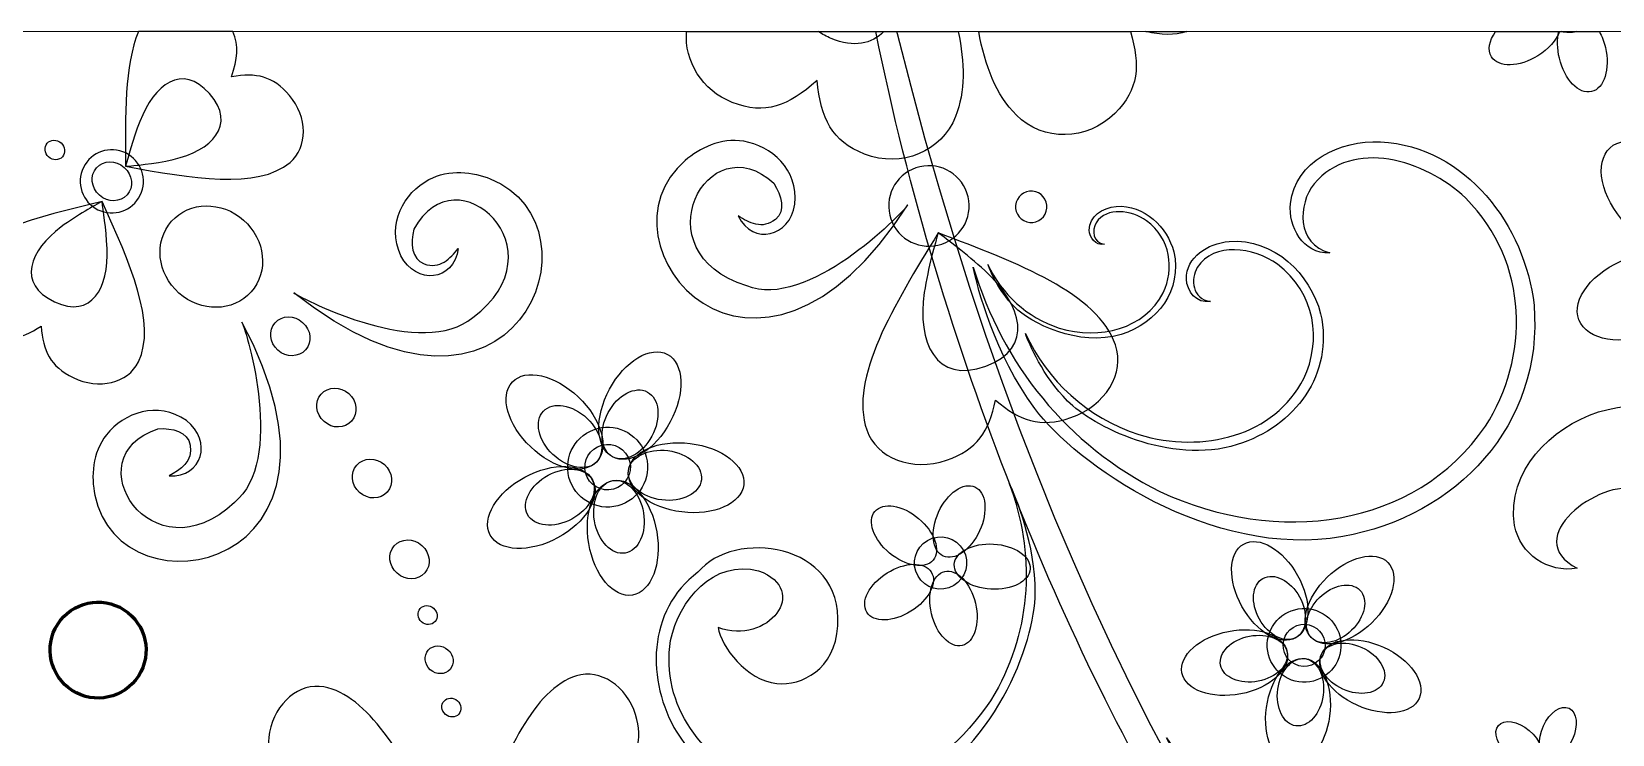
# Model space of a CAD drawing. Header units: millimetres. Extents: x -96 to 58, y -5 to 152.
# Drawn here: x -4.22 to 36.82, y 131.25 to 149.5 of the extents above; entities that cross this region are included whole.
import ezdxf

# ---------------------------------------------------------------- set-up
doc = ezdxf.new("R2010")
doc.units = ezdxf.units.MM
doc.header["$MEASUREMENT"] = 0
doc.layers.add('Capa 1', color=7, linetype='Continuous')

msp = doc.modelspace()

# ---------------------------------------------------------------- linework, layer by layer
at = {"layer": 'Capa 1', "color": 250, "lineweight": 9}
msp.add_open_spline([(-95.1806, 149.5), (-95.1806, 149.5), (57.2195, 149.5), (57.2195, 149.5), (57.2195, 149.5), (57.2195, 149.5), (57.2195, -2.9001), (57.2195, -2.9001), (57.2195, -2.9001), (57.2195, -2.9001), (-95.1806, -2.9001), (-95.1806, -2.9001), (-95.1806, -2.9001), (-95.1806, -2.9001), (-95.1806, 149.5), (-95.1806, 149.5)], degree=3, knots=[0, 0, 0, 0, 0.2, 0.2, 0.2, 0.2, 0.4, 0.4, 0.4, 0.4, 0.6, 0.6, 0.6, 0.6, 1, 1, 1, 1], dxfattribs=at)
at = {"layer": 'Capa 1'}
for points, knots in [([(0.9713, 148.3297), (1.6112, 148.4318), (2.039, 148.3546), (2.4714, 147.8431), (2.4714, 147.8431), (2.9487, 147.2781), (2.9557, 146.4988), (2.4878, 146.1037), (2.4878, 146.1037), (1.6402, 145.388), (-0.072, 145.6955), (-1.7832, 146.003), (-1.7832, 146.003), (-1.7959, 147.3154), (-1.808, 148.6274), (-1.4491, 149.5), (-1.4491, 149.5), (-1.4491, 149.5), (0.9981, 149.5), (0.9981, 149.5), (0.9981, 149.5), (1.163, 149.1387), (1.125, 148.7829), (0.9713, 148.3297)], [0, 0, 0, 0, 0.1428571, 0.1428571, 0.1428571, 0.1428571, 0.2857143, 0.2857143, 0.2857143, 0.2857143, 0.4285714, 0.4285714, 0.4285714, 0.4285714, 0.5714286, 0.5714286, 0.5714286, 0.5714286, 0.7142857, 0.7142857, 0.7142857, 0.7142857, 1, 1, 1, 1]), ([(16.1693, 148.2273), (16.2771, 147.2355), (16.5455, 146.6554), (17.4049, 146.3199), (17.4049, 146.3199), (18.3533, 145.9494), (19.4112, 146.3871), (19.7666, 147.2969), (19.7666, 147.2969), (20.0185, 147.9418), (20.0072, 148.6897), (19.836, 149.5), (19.836, 149.5), (19.836, 149.5), (12.7829, 149.5), (12.7829, 149.5), (12.7829, 149.5), (12.7203, 148.7311), (13.1851, 147.9683), (13.9686, 147.6621), (13.9686, 147.6621), (14.8275, 147.3267), (15.4179, 147.571), (16.1693, 148.2273)], [0, 0, 0, 0, 0.1428571, 0.1428571, 0.1428571, 0.1428571, 0.2857143, 0.2857143, 0.2857143, 0.2857143, 0.4285714, 0.4285714, 0.4285714, 0.4285714, 0.5714286, 0.5714286, 0.5714286, 0.5714286, 0.7142857, 0.7142857, 0.7142857, 0.7142857, 1, 1, 1, 1]), ([(16.54, 149.321), (17.1292, 149.0745), (17.5841, 149.1788), (17.907, 149.5), (17.907, 149.5), (17.907, 149.5), (16.2081, 149.5), (16.2081, 149.5), (16.2081, 149.5), (16.3033, 149.4338), (16.4136, 149.3739), (16.54, 149.321)], [0, 0, 0, 0, 0.25, 0.25, 0.25, 0.25, 0.5, 0.5, 0.5, 0.5, 1, 1, 1, 1]), ([(17.6949, 149.5), (19.3867, 141.1492), (22.6629, 133.359), (25.9231, 128.0589), (25.9231, 128.0589), (35.0561, 113.2103), (47.6647, 107.5703), (57.2195, 111.4163), (57.2195, 111.4163), (57.2195, 111.4163), (57.2195, 112.1034), (57.2195, 112.1034), (57.2195, 112.1034), (57.0717, 112.0312), (56.9225, 111.9615), (56.772, 111.8945), (56.772, 111.8945), (42.8555, 106.7941), (25.4992, 120.1038), (18.2541, 149.447), (18.2541, 149.447), (18.2541, 149.447), (18.2304, 149.5), (18.2304, 149.5), (18.2304, 149.5), (18.2304, 149.5), (17.6949, 149.5), (17.6949, 149.5)], [0, 0, 0, 0, 0.125, 0.125, 0.125, 0.125, 0.25, 0.25, 0.25, 0.25, 0.375, 0.375, 0.375, 0.375, 0.5, 0.5, 0.5, 0.5, 0.625, 0.625, 0.625, 0.625, 0.75, 0.75, 0.75, 0.75, 1, 1, 1, 1]), ([(20.3677, 149.5), (20.5276, 148.6118), (20.821, 147.8565), (21.3445, 147.3304), (21.3445, 147.3304), (22.0334, 146.6384), (23.1787, 146.6589), (23.9002, 147.3771), (23.9002, 147.3771), (24.5266, 148.0003), (24.5663, 148.6126), (24.3077, 149.5), (24.3077, 149.5), (24.3077, 149.5), (20.3677, 149.5), (20.3677, 149.5)], [0, 0, 0, 0, 0.2, 0.2, 0.2, 0.2, 0.4, 0.4, 0.4, 0.4, 0.6, 0.6, 0.6, 0.6, 1, 1, 1, 1]), ([(24.704, 149.5), (25.1045, 149.4098), (25.4485, 149.3988), (25.7694, 149.5), (25.7694, 149.5), (25.7694, 149.5), (24.704, 149.5), (24.704, 149.5)], [0, 0, 0, 0, 0.3333333, 0.3333333, 0.3333333, 0.3333333, 1, 1, 1, 1]), ([(33.6818, 148.846), (33.8612, 148.5584), (34.3996, 148.5705), (34.8842, 148.8732), (34.8842, 148.8732), (35.1624, 149.0473), (35.3623, 149.2794), (35.4481, 149.5), (35.4481, 149.5), (35.4481, 149.5), (33.7845, 149.5), (33.7845, 149.5), (33.7845, 149.5), (33.6206, 149.2663), (33.5722, 149.0208), (33.6818, 148.846)], [0, 0, 0, 0, 0.2, 0.2, 0.2, 0.2, 0.4, 0.4, 0.4, 0.4, 0.6, 0.6, 0.6, 0.6, 1, 1, 1, 1]), ([(36.2786, 147.9423), (36.6086, 148.0205), (36.7694, 148.5343), (36.6374, 149.0904), (36.6374, 149.0904), (36.6017, 149.2414), (36.548, 149.3798), (36.4822, 149.5), (36.4822, 149.5), (36.4822, 149.5), (35.432, 149.5), (35.432, 149.5), (35.432, 149.5), (35.3832, 149.302), (35.3828, 149.0587), (35.4426, 148.8069), (35.4426, 148.8069), (35.5743, 148.2511), (35.9486, 147.8638), (36.2786, 147.9423)], [0, 0, 0, 0, 0.1666667, 0.1666667, 0.1666667, 0.1666667, 0.3333333, 0.3333333, 0.3333333, 0.3333333, 0.5, 0.5, 0.5, 0.5, 0.6666667, 0.6666667, 0.6666667, 0.6666667, 1, 1, 1, 1]), ([(35.5034, 149.5), (35.6226, 149.4674), (35.7515, 149.4653), (35.8781, 149.5), (35.8781, 149.5), (35.8781, 149.5), (35.5034, 149.5), (35.5034, 149.5)], [0, 0, 0, 0, 0.3333333, 0.3333333, 0.3333333, 0.3333333, 1, 1, 1, 1]), ([(0.394, 147.8923), (1.1173, 147.071), (0.4395, 146.4039), (-0.5456, 146.1806), (-0.5456, 146.1806), (-1.0616, 146.0637), (-1.5693, 146.0207), (-1.7832, 146.003), (-1.7832, 146.003), (-1.7222, 146.2109), (-1.5997, 146.6886), (-1.4114, 147.1695), (-1.4114, 147.1695), (-1.039, 148.1205), (-0.3132, 148.6957), (0.394, 147.8923)], [0, 0, 0, 0, 0.2, 0.2, 0.2, 0.2, 0.4, 0.4, 0.4, 0.4, 0.6, 0.6, 0.6, 0.6, 1, 1, 1, 1]), ([(14.1212, 144.7151), (14.4049, 144.5345), (14.7484, 144.3498), (15.0893, 144.6247), (15.0893, 144.6247), (15.359, 144.8419), (15.2568, 145.2463), (15.0485, 145.5611), (15.0485, 145.5611), (13.3374, 147.1434), (11.5439, 143.7777), (14.3455, 142.896), (14.3455, 142.896), (15.9194, 142.2706), (18.34, 144.7301), (18.5289, 145.0045), (18.5289, 145.0045), (14.5662, 138.8084), (10.2437, 143.9988), (12.7491, 146.1547), (12.7491, 146.1547), (13.1121, 146.4667), (13.6707, 146.7538), (14.2651, 146.6519), (14.2651, 146.6519), (14.9829, 146.5292), (15.6838, 145.9354), (15.5942, 145.0198), (15.5942, 145.0198), (15.4599, 144.1664), (14.5161, 143.934), (14.1212, 144.7151)], [0, 0, 0, 0, 0.1111111, 0.1111111, 0.1111111, 0.1111111, 0.2222222, 0.2222222, 0.2222222, 0.2222222, 0.3333333, 0.3333333, 0.3333333, 0.3333333, 0.4444444, 0.4444444, 0.4444444, 0.4444444, 0.5555556, 0.5555556, 0.5555556, 0.5555556, 0.6666667, 0.6666667, 0.6666667, 0.6666667, 0.7777778, 0.7777778, 0.7777778, 0.7777778, 1, 1, 1, 1]), ([(-3.4593, 146.6082), (-3.5685, 146.705), (-3.729, 146.7024), (-3.8178, 146.6024), (-3.8178, 146.6024), (-3.9064, 146.5024), (-3.8898, 146.3427), (-3.7811, 146.2457), (-3.7811, 146.2457), (-3.6715, 146.149), (-3.5112, 146.1516), (-3.4225, 146.2514), (-3.4225, 146.2514), (-3.3334, 146.3516), (-3.3501, 146.5112), (-3.4593, 146.6082)], [0, 0, 0, 0, 0.2, 0.2, 0.2, 0.2, 0.4, 0.4, 0.4, 0.4, 0.6, 0.6, 0.6, 0.6, 1, 1, 1, 1]), ([(-2.5003, 144.877), (-2.907, 145.0763), (-3.0756, 145.567), (-2.8764, 145.9736), (-2.8764, 145.9736), (-2.6772, 146.3802), (-2.1864, 146.5484), (-1.7797, 146.3494), (-1.7797, 146.3494), (-1.3733, 146.1506), (-1.2051, 145.6592), (-1.4037, 145.2526), (-1.4037, 145.2526), (-1.6031, 144.8463), (-2.094, 144.6779), (-2.5003, 144.877)], [0, 0, 0, 0, 0.2, 0.2, 0.2, 0.2, 0.4, 0.4, 0.4, 0.4, 0.6, 0.6, 0.6, 0.6, 1, 1, 1, 1]), ([(29.48, 143.7578), (28.6082, 143.9868), (28.6565, 145.0168), (29.0741, 145.5505), (29.0741, 145.5505), (30.0768, 146.73), (31.9467, 146.1876), (33.0122, 145.1741), (33.0122, 145.1741), (34.6874, 143.4894), (34.6584, 141.0272), (33.5213, 139.2551), (33.5213, 139.2551), (31.6963, 136.5923), (28.1048, 136.1447), (25.0734, 137.5588), (25.0734, 137.5588), (22.6582, 138.761), (20.983, 140.8707), (20.2252, 143.3838), (20.2252, 143.3838), (20.3343, 142.8401), (20.7838, 141.1305), (21.8244, 139.7139), (21.8244, 139.7139), (22.8661, 138.2972), (26.3855, 135.7886), (29.8171, 136.3909), (29.8171, 136.3909), (32.7618, 136.9078), (35.0468, 139.2888), (34.7843, 142.402), (34.7843, 142.402), (34.5522, 144.4563), (33.0314, 146.5047), (30.801, 146.6426), (30.801, 146.6426), (29.7404, 146.6761), (28.6004, 146.1526), (28.459, 145.0358), (28.459, 145.0358), (28.4073, 144.4363), (28.7767, 143.7226), (29.48, 143.7578)], [0, 0, 0, 0, 0.0833333, 0.0833333, 0.0833333, 0.0833333, 0.1666667, 0.1666667, 0.1666667, 0.1666667, 0.25, 0.25, 0.25, 0.25, 0.3333333, 0.3333333, 0.3333333, 0.3333333, 0.4166667, 0.4166667, 0.4166667, 0.4166667, 0.5, 0.5, 0.5, 0.5, 0.5833333, 0.5833333, 0.5833333, 0.5833333, 0.6666667, 0.6666667, 0.6666667, 0.6666667, 0.75, 0.75, 0.75, 0.75, 0.8333333, 0.8333333, 0.8333333, 0.8333333, 1, 1, 1, 1]), ([(36.7595, 146.4828), (36.3362, 146.0972), (36.5198, 145.2064), (37.1695, 144.4941), (37.1695, 144.4941), (37.8195, 143.7817), (38.6889, 143.5165), (39.1122, 143.9021), (39.1122, 143.9021), (39.5353, 144.2879), (39.3511, 145.1784), (38.7018, 145.8909), (38.7018, 145.8909), (38.0522, 146.6038), (37.182, 146.8684), (36.7595, 146.4828)], [0, 0, 0, 0, 0.2, 0.2, 0.2, 0.2, 0.4, 0.4, 0.4, 0.4, 0.6, 0.6, 0.6, 0.6, 1, 1, 1, 1]), ([(-1.8186, 145.9754), (-2.0369, 146.1693), (-2.3581, 146.1641), (-2.5359, 145.9642), (-2.5359, 145.9642), (-2.713, 145.7643), (-2.6798, 145.4449), (-2.4617, 145.251), (-2.4617, 145.251), (-2.243, 145.0572), (-1.9219, 145.0621), (-1.7445, 145.2621), (-1.7445, 145.2621), (-1.5667, 145.4622), (-1.6006, 145.7816), (-1.8186, 145.9754)], [0, 0, 0, 0, 0.2, 0.2, 0.2, 0.2, 0.4, 0.4, 0.4, 0.4, 0.6, 0.6, 0.6, 0.6, 1, 1, 1, 1]), ([(6.8543, 143.8712), (6.6441, 143.6082), (6.3783, 143.3223), (5.9671, 143.4722), (5.9671, 143.4722), (5.6415, 143.5902), (5.6076, 144.006), (5.7026, 144.3715), (5.7026, 144.3715), (6.8095, 146.4225), (9.5958, 143.8183), (7.2303, 142.0773), (7.2303, 142.0773), (5.9439, 140.9762), (2.8575, 142.5197), (2.5896, 142.7184), (2.5896, 142.7184), (8.3452, 138.1383), (10.7546, 144.4481), (7.6863, 145.6772), (7.6863, 145.6772), (7.2422, 145.8553), (6.6205, 145.9457), (6.0904, 145.657), (6.0904, 145.657), (5.4515, 145.3086), (4.9805, 144.5199), (5.3617, 143.6825), (5.3617, 143.6825), (5.765, 142.9187), (6.7335, 143.0041), (6.8543, 143.8712)], [0, 0, 0, 0, 0.1111111, 0.1111111, 0.1111111, 0.1111111, 0.2222222, 0.2222222, 0.2222222, 0.2222222, 0.3333333, 0.3333333, 0.3333333, 0.3333333, 0.4444444, 0.4444444, 0.4444444, 0.4444444, 0.5555556, 0.5555556, 0.5555556, 0.5555556, 0.6666667, 0.6666667, 0.6666667, 0.6666667, 0.7777778, 0.7777778, 0.7777778, 0.7777778, 1, 1, 1, 1]), ([(19.4124, 143.9855), (18.8664, 143.7989), (18.2724, 144.0902), (18.0864, 144.6357), (18.0864, 144.6357), (17.8997, 145.1816), (18.1909, 145.7752), (18.7366, 145.9619), (18.7366, 145.9619), (19.2823, 146.1484), (19.876, 145.857), (20.0626, 145.3114), (20.0626, 145.3114), (20.2491, 144.7657), (19.9582, 144.1719), (19.4124, 143.9855)], [0, 0, 0, 0, 0.2, 0.2, 0.2, 0.2, 0.4, 0.4, 0.4, 0.4, 0.6, 0.6, 0.6, 0.6, 1, 1, 1, 1]), ([(21.3254, 144.989), (21.3454, 145.2128), (21.5434, 145.3776), (21.7675, 145.3573), (21.7675, 145.3573), (21.9908, 145.3372), (22.1558, 145.1393), (22.1355, 144.9155), (22.1355, 144.9155), (22.1157, 144.6919), (21.9175, 144.5267), (21.6936, 144.547), (21.6936, 144.547), (21.4699, 144.5675), (21.305, 144.765), (21.3254, 144.989)], [0, 0, 0, 0, 0.2, 0.2, 0.2, 0.2, 0.4, 0.4, 0.4, 0.4, 0.6, 0.6, 0.6, 0.6, 1, 1, 1, 1]), ([(-3.9782, 141.8523), (-4.5229, 141.5014), (-4.9456, 141.3994), (-5.5469, 141.6938), (-5.5469, 141.6938), (-6.2112, 142.0189), (-6.5315, 142.7291), (-6.2621, 143.2792), (-6.2621, 143.2792), (-5.7745, 144.2758), (-4.0839, 144.6832), (-2.393, 145.0907), (-2.393, 145.0907), (-1.678, 143.5056), (-0.9629, 141.9199), (-1.4506, 140.9235), (-1.4506, 140.9235), (-1.7198, 140.3737), (-2.4771, 140.1908), (-3.1414, 140.5159), (-3.1414, 140.5159), (-3.7427, 140.8105), (-3.9216, 141.2066), (-3.9782, 141.8523)], [0, 0, 0, 0, 0.1428571, 0.1428571, 0.1428571, 0.1428571, 0.2857143, 0.2857143, 0.2857143, 0.2857143, 0.4285714, 0.4285714, 0.4285714, 0.4285714, 0.5714286, 0.5714286, 0.5714286, 0.5714286, 0.7142857, 0.7142857, 0.7142857, 0.7142857, 1, 1, 1, 1]), ([(-3.6257, 142.4849), (-4.6182, 142.9458), (-4.2668, 143.829), (-3.4546, 144.43), (-3.4546, 144.43), (-3.0295, 144.7449), (-2.5816, 144.9884), (-2.393, 145.0907), (-2.393, 145.0907), (-2.3655, 144.8762), (-2.2851, 144.3893), (-2.2639, 143.8733), (-2.2639, 143.8733), (-2.2218, 142.8532), (-2.6546, 142.0341), (-3.6257, 142.4849)], [0, 0, 0, 0, 0.2, 0.2, 0.2, 0.2, 0.4, 0.4, 0.4, 0.4, 0.6, 0.6, 0.6, 0.6, 1, 1, 1, 1]), ([(1.2821, 144.6042), (0.7121, 145.1104), (-0.1261, 145.0968), (-0.5897, 144.5748), (-0.5897, 144.5748), (-1.053, 144.0527), (-0.9666, 143.2188), (-0.3966, 142.7127), (-0.3966, 142.7127), (0.1736, 142.2069), (1.0121, 142.2198), (1.4755, 142.742), (1.4755, 142.742), (1.9392, 143.2643), (1.8521, 144.098), (1.2821, 144.6042)], [0, 0, 0, 0, 0.2, 0.2, 0.2, 0.2, 0.4, 0.4, 0.4, 0.4, 0.6, 0.6, 0.6, 0.6, 1, 1, 1, 1]), ([(23.6292, 143.9809), (23.3323, 144.0156), (23.3024, 144.3475), (23.4163, 144.5363), (23.4163, 144.5363), (23.6928, 144.9578), (24.3309, 144.8663), (24.7259, 144.5887), (24.7259, 144.5887), (25.3513, 144.1236), (25.4514, 143.3345), (25.1569, 142.7177), (25.1569, 142.7177), (24.6761, 141.786), (23.5161, 141.4849), (22.4575, 141.8041), (22.4575, 141.8041), (21.6109, 142.083), (20.967, 142.684), (20.6061, 143.4546), (20.6061, 143.4546), (20.666, 143.2858), (20.8894, 142.7583), (21.295, 142.3508), (21.295, 142.3508), (21.6997, 141.9437), (22.9672, 141.2954), (24.0673, 141.6389), (24.0673, 141.6389), (25.0119, 141.9334), (25.656, 142.7956), (25.4316, 143.7798), (25.4316, 143.7798), (25.2638, 144.427), (24.6729, 145.0154), (23.9343, 144.9616), (23.9343, 144.9616), (23.5847, 144.9257), (23.2334, 144.7081), (23.2368, 144.3446), (23.2368, 144.3446), (23.2464, 144.1508), (23.3994, 143.9385), (23.6292, 143.9809)], [0, 0, 0, 0, 0.0833333, 0.0833333, 0.0833333, 0.0833333, 0.1666667, 0.1666667, 0.1666667, 0.1666667, 0.25, 0.25, 0.25, 0.25, 0.3333333, 0.3333333, 0.3333333, 0.3333333, 0.4166667, 0.4166667, 0.4166667, 0.4166667, 0.5, 0.5, 0.5, 0.5, 0.5833333, 0.5833333, 0.5833333, 0.5833333, 0.6666667, 0.6666667, 0.6666667, 0.6666667, 0.75, 0.75, 0.75, 0.75, 0.8333333, 0.8333333, 0.8333333, 0.8333333, 1, 1, 1, 1]), ([(20.8028, 139.9286), (20.6277, 139.1222), (20.3382, 138.6494), (19.5309, 138.3734), (19.5309, 138.3734), (18.6397, 138.0688), (17.7115, 138.4208), (17.4591, 139.159), (17.4591, 139.159), (17.0021, 140.4967), (18.1597, 142.3858), (19.317, 144.275), (19.317, 144.275), (21.3887, 143.4898), (23.4603, 142.704), (23.9176, 141.3665), (23.9176, 141.3665), (24.17, 140.6283), (23.6509, 139.782), (22.7603, 139.4773), (22.7603, 139.4773), (21.9527, 139.2013), (21.4349, 139.3975), (20.8028, 139.9286)], [0, 0, 0, 0, 0.1428571, 0.1428571, 0.1428571, 0.1428571, 0.2857143, 0.2857143, 0.2857143, 0.2857143, 0.4285714, 0.4285714, 0.4285714, 0.4285714, 0.5714286, 0.5714286, 0.5714286, 0.5714286, 0.7142857, 0.7142857, 0.7142857, 0.7142857, 1, 1, 1, 1]), ([(20.5512, 140.8162), (19.2416, 140.3384), (18.7638, 141.4512), (18.9545, 142.7237), (18.9545, 142.7237), (19.0551, 143.3903), (19.2383, 144.0129), (19.317, 144.275), (19.317, 144.275), (19.5344, 144.1063), (20.0449, 143.7399), (20.5291, 143.2938), (20.5291, 143.2938), (21.4854, 142.4116), (21.8322, 141.2838), (20.5512, 140.8162)], [0, 0, 0, 0, 0.2, 0.2, 0.2, 0.2, 0.4, 0.4, 0.4, 0.4, 0.6, 0.6, 0.6, 0.6, 1, 1, 1, 1]), ([(26.3812, 142.4958), (25.91, 142.5512), (25.8627, 143.0776), (26.043, 143.3779), (26.043, 143.3779), (26.4825, 144.047), (27.496, 143.9017), (28.1228, 143.4611), (28.1228, 143.4611), (29.1156, 142.7222), (29.2744, 141.4693), (28.8071, 140.49), (28.8071, 140.49), (28.0436, 139.01), (26.2019, 138.5322), (24.521, 139.0392), (24.521, 139.0392), (23.1768, 139.4819), (22.1535, 140.4365), (21.5809, 141.6603), (21.5809, 141.6603), (21.6765, 141.3919), (22.031, 140.5546), (22.6745, 139.9075), (22.6745, 139.9075), (23.3173, 139.2605), (25.3301, 138.2316), (27.0776, 138.7767), (27.0776, 138.7767), (28.5768, 139.2446), (29.5995, 140.6134), (29.243, 142.1766), (29.243, 142.1766), (28.9769, 143.2042), (28.0389, 144.1384), (26.8658, 144.053), (26.8658, 144.053), (26.3103, 143.9962), (25.7531, 143.6507), (25.7579, 143.0735), (25.7579, 143.0735), (25.7738, 142.7655), (26.0164, 142.4287), (26.3812, 142.4958)], [0, 0, 0, 0, 0.0833333, 0.0833333, 0.0833333, 0.0833333, 0.1666667, 0.1666667, 0.1666667, 0.1666667, 0.25, 0.25, 0.25, 0.25, 0.3333333, 0.3333333, 0.3333333, 0.3333333, 0.4166667, 0.4166667, 0.4166667, 0.4166667, 0.5, 0.5, 0.5, 0.5, 0.5833333, 0.5833333, 0.5833333, 0.5833333, 0.6666667, 0.6666667, 0.6666667, 0.6666667, 0.75, 0.75, 0.75, 0.75, 0.8333333, 0.8333333, 0.8333333, 0.8333333, 1, 1, 1, 1]), ([(35.9503, 142.0154), (36.1564, 141.4816), (37.0533, 141.3304), (37.9528, 141.678), (37.9528, 141.678), (38.8521, 142.0261), (39.4138, 142.7409), (39.2075, 143.2747), (39.2075, 143.2747), (39.0009, 143.8088), (38.1042, 143.9598), (37.2047, 143.612), (37.2047, 143.612), (36.3057, 143.2643), (35.7439, 142.5492), (35.9503, 142.0154)], [0, 0, 0, 0, 0.2, 0.2, 0.2, 0.2, 0.4, 0.4, 0.4, 0.4, 0.6, 0.6, 0.6, 0.6, 1, 1, 1, 1]), ([(2.8144, 141.9519), (2.5964, 142.1459), (2.2751, 142.1406), (2.0971, 141.9406), (2.0971, 141.9406), (1.9199, 141.7407), (1.9532, 141.4213), (2.1713, 141.2276), (2.1713, 141.2276), (2.39, 141.0339), (2.7108, 141.0388), (2.8884, 141.2387), (2.8884, 141.2387), (3.0657, 141.4389), (3.0324, 141.7581), (2.8144, 141.9519)], [0, 0, 0, 0, 0.2, 0.2, 0.2, 0.2, 0.4, 0.4, 0.4, 0.4, 0.6, 0.6, 0.6, 0.6, 1, 1, 1, 1]), ([(-0.6553, 137.9659), (-0.3596, 138.1256), (-0.0313, 138.3359), (-0.1055, 138.7671), (-0.1055, 138.7671), (-0.1634, 139.1089), (-0.5671, 139.2161), (-0.9432, 139.1873), (-0.9432, 139.1873), (-3.1583, 138.4635), (-1.0917, 135.258), (1.0422, 137.276), (1.0422, 137.276), (2.3551, 138.3461), (1.3851, 141.6579), (1.2374, 141.9567), (1.2374, 141.9567), (4.7208, 135.4782), (-1.9179, 134.2303), (-2.5811, 137.4681), (-2.5811, 137.4681), (-2.6772, 137.9369), (-2.656, 138.5647), (-2.2774, 139.0345), (-2.2774, 139.0345), (-1.8206, 139.6018), (-0.9609, 139.9247), (-0.2048, 139.4007), (-0.2048, 139.4007), (0.476, 138.8678), (0.2194, 137.9299), (-0.6553, 137.9659)], [0, 0, 0, 0, 0.1111111, 0.1111111, 0.1111111, 0.1111111, 0.2222222, 0.2222222, 0.2222222, 0.2222222, 0.3333333, 0.3333333, 0.3333333, 0.3333333, 0.4444444, 0.4444444, 0.4444444, 0.4444444, 0.5555556, 0.5555556, 0.5555556, 0.5555556, 0.6666667, 0.6666667, 0.6666667, 0.6666667, 0.7777778, 0.7777778, 0.7777778, 0.7777778, 1, 1, 1, 1]), ([(12.2859, 141.1202), (11.8503, 141.3548), (11.1759, 140.9494), (10.7815, 140.2154), (10.7815, 140.2154), (10.3863, 139.4817), (10.4203, 138.6962), (10.8559, 138.4618), (10.8559, 138.4618), (11.2919, 138.2276), (11.9655, 138.6326), (12.3599, 139.3665), (12.3599, 139.3665), (12.7549, 140.1006), (12.7217, 140.8858), (12.2859, 141.1202)], [0, 0, 0, 0, 0.2, 0.2, 0.2, 0.2, 0.4, 0.4, 0.4, 0.4, 0.6, 0.6, 0.6, 0.6, 1, 1, 1, 1]), ([(8.2594, 140.4054), (7.9182, 140.0467), (8.1316, 139.2901), (8.7352, 138.7158), (8.7352, 138.7158), (9.3395, 138.1419), (10.1058, 137.9667), (10.4464, 138.3253), (10.4464, 138.3253), (10.7879, 138.684), (10.5745, 139.4404), (9.9702, 140.0146), (9.9702, 140.0146), (9.3666, 140.589), (8.6004, 140.7638), (8.2594, 140.4054)], [0, 0, 0, 0, 0.2, 0.2, 0.2, 0.2, 0.4, 0.4, 0.4, 0.4, 0.6, 0.6, 0.6, 0.6, 1, 1, 1, 1]), ([(35.9089, 135.5654), (34.3795, 136.3514), (36.4975, 137.8996), (37.4694, 137.6158), (37.4694, 137.6158), (46.7425, 134.9121), (34.424, 117.419), (25.2462, 131.164), (25.2462, 131.164), (27.7244, 126.3313), (33.8593, 123.5333), (38.8268, 126.7785), (38.8268, 126.7785), (41.9775, 128.8355), (43.932, 132.5225), (42.5589, 136.1846), (42.5589, 136.1846), (41.5837, 138.5755), (39.1085, 140.4101), (36.4608, 139.6264), (36.4608, 139.6264), (35.2128, 139.2142), (34.0631, 138.0933), (34.2806, 136.6792), (34.2806, 136.6792), (34.4261, 135.9305), (35.1355, 135.4414), (35.9089, 135.5654)], [0, 0, 0, 0, 0.125, 0.125, 0.125, 0.125, 0.25, 0.25, 0.25, 0.25, 0.375, 0.375, 0.375, 0.375, 0.5, 0.5, 0.5, 0.5, 0.625, 0.625, 0.625, 0.625, 0.75, 0.75, 0.75, 0.75, 1, 1, 1, 1]), ([(4.0124, 140.1016), (3.7943, 140.2957), (3.4732, 140.2904), (3.2951, 140.0902), (3.2951, 140.0902), (3.118, 139.8905), (3.1512, 139.5708), (3.3696, 139.3772), (3.3696, 139.3772), (3.5882, 139.1833), (3.9093, 139.1883), (4.0868, 139.3884), (4.0868, 139.3884), (4.2643, 139.5885), (4.2308, 139.9079), (4.0124, 140.1016)], [0, 0, 0, 0, 0.2, 0.2, 0.2, 0.2, 0.4, 0.4, 0.4, 0.4, 0.6, 0.6, 0.6, 0.6, 1, 1, 1, 1]), ([(11.7658, 140.1423), (11.4523, 140.3112), (10.9953, 140.0711), (10.7457, 139.6073), (10.7457, 139.6073), (10.4963, 139.1434), (10.5479, 138.63), (10.8617, 138.4615), (10.8617, 138.4615), (11.1753, 138.2929), (11.6324, 138.5322), (11.8817, 138.9963), (11.8817, 138.9963), (12.1316, 139.4607), (12.0791, 139.9737), (11.7658, 140.1423)], [0, 0, 0, 0, 0.2, 0.2, 0.2, 0.2, 0.4, 0.4, 0.4, 0.4, 0.6, 0.6, 0.6, 0.6, 1, 1, 1, 1]), ([(9.0658, 139.6458), (8.8205, 139.3881), (8.9307, 138.884), (9.3125, 138.5209), (9.3125, 138.5209), (9.6943, 138.1579), (10.2034, 138.0729), (10.4484, 138.3307), (10.4484, 138.3307), (10.6943, 138.5891), (10.5835, 139.0925), (10.2017, 139.4557), (10.2017, 139.4557), (9.82, 139.8189), (9.311, 139.904), (9.0658, 139.6458)], [0, 0, 0, 0, 0.2, 0.2, 0.2, 0.2, 0.4, 0.4, 0.4, 0.4, 0.6, 0.6, 0.6, 0.6, 1, 1, 1, 1]), ([(10.9971, 137.1896), (11.5512, 137.3358), (11.8817, 137.9034), (11.7357, 138.4573), (11.7357, 138.4573), (11.5892, 139.0112), (11.0216, 139.3416), (10.4681, 139.1954), (10.4681, 139.1954), (9.9141, 139.0493), (9.5835, 138.4815), (9.7295, 137.9276), (9.7295, 137.9276), (9.876, 137.3739), (10.4435, 137.0432), (10.9971, 137.1896)], [0, 0, 0, 0, 0.2, 0.2, 0.2, 0.2, 0.4, 0.4, 0.4, 0.4, 0.6, 0.6, 0.6, 0.6, 1, 1, 1, 1]), ([(10.8837, 137.6206), (11.1991, 137.7037), (11.3879, 138.0278), (11.3044, 138.3434), (11.3044, 138.3434), (11.2211, 138.6594), (10.8971, 138.8479), (10.5814, 138.7646), (10.5814, 138.7646), (10.2662, 138.6814), (10.0772, 138.3572), (10.1605, 138.0416), (10.1605, 138.0416), (10.2438, 137.7257), (10.568, 137.5371), (10.8837, 137.6206)], [0, 0, 0, 0, 0.2, 0.2, 0.2, 0.2, 0.4, 0.4, 0.4, 0.4, 0.6, 0.6, 0.6, 0.6, 1, 1, 1, 1]), ([(14.2669, 137.7329), (14.3276, 138.2238), (13.7065, 138.7048), (12.8788, 138.8072), (12.8788, 138.8072), (12.0523, 138.91), (11.3321, 138.5945), (11.2709, 138.1032), (11.2709, 138.1032), (11.2103, 137.6124), (11.8319, 137.131), (12.6589, 137.0287), (12.6589, 137.0287), (13.4861, 136.9266), (14.2061, 137.2414), (14.2669, 137.7329)], [0, 0, 0, 0, 0.2, 0.2, 0.2, 0.2, 0.4, 0.4, 0.4, 0.4, 0.6, 0.6, 0.6, 0.6, 1, 1, 1, 1]), ([(4.9357, 138.2584), (4.7177, 138.4522), (4.3958, 138.4469), (4.2184, 138.2469), (4.2184, 138.2469), (4.0411, 138.047), (4.0742, 137.7276), (4.2926, 137.5339), (4.2926, 137.5339), (4.5111, 137.3402), (4.8321, 137.3451), (5.0095, 137.5452), (5.0095, 137.5452), (5.1873, 137.745), (5.1537, 138.0645), (4.9357, 138.2584)], [0, 0, 0, 0, 0.2, 0.2, 0.2, 0.2, 0.4, 0.4, 0.4, 0.4, 0.6, 0.6, 0.6, 0.6, 1, 1, 1, 1]), ([(7.6817, 136.4301), (7.9171, 135.9944), (8.7017, 135.9616), (9.4355, 136.3567), (9.4355, 136.3567), (10.1691, 136.7522), (10.5737, 137.426), (10.339, 137.8618), (10.339, 137.8618), (10.1043, 138.2972), (9.319, 138.3299), (8.5852, 137.9347), (8.5852, 137.9347), (7.8519, 137.5394), (7.447, 136.8653), (7.6817, 136.4301)], [0, 0, 0, 0, 0.2, 0.2, 0.2, 0.2, 0.4, 0.4, 0.4, 0.4, 0.6, 0.6, 0.6, 0.6, 1, 1, 1, 1]), ([(13.1667, 137.8635), (13.2109, 138.2171), (12.8221, 138.5561), (12.2992, 138.6206), (12.2992, 138.6206), (11.7765, 138.6856), (11.3167, 138.4512), (11.2729, 138.0978), (11.2729, 138.0978), (11.2295, 137.7444), (11.6178, 137.4054), (12.1404, 137.3405), (12.1404, 137.3405), (12.6637, 137.2761), (13.1231, 137.51), (13.1667, 137.8635)], [0, 0, 0, 0, 0.2, 0.2, 0.2, 0.2, 0.4, 0.4, 0.4, 0.4, 0.6, 0.6, 0.6, 0.6, 1, 1, 1, 1]), ([(8.6543, 136.9602), (8.8231, 136.6466), (9.3362, 136.5949), (9.8004, 136.8448), (9.8004, 136.8448), (10.2645, 137.0951), (10.5036, 137.5516), (10.3342, 137.8651), (10.3342, 137.8651), (10.166, 138.179), (9.6525, 138.2301), (9.1885, 137.9802), (9.1885, 137.9802), (8.7246, 137.7305), (8.4854, 137.2734), (8.6543, 136.9602)], [0, 0, 0, 0, 0.2, 0.2, 0.2, 0.2, 0.4, 0.4, 0.4, 0.4, 0.6, 0.6, 0.6, 0.6, 1, 1, 1, 1]), ([(11.3786, 134.8704), (11.8668, 134.9536), (12.149, 135.687), (12.0087, 136.5087), (12.0087, 136.5087), (11.8693, 137.3303), (11.3605, 137.9292), (10.8728, 137.8464), (10.8728, 137.8464), (10.3849, 137.7634), (10.1023, 137.0297), (10.2423, 136.2082), (10.2423, 136.2082), (10.3821, 135.3866), (10.8905, 134.7873), (11.3786, 134.8704)], [0, 0, 0, 0, 0.2, 0.2, 0.2, 0.2, 0.4, 0.4, 0.4, 0.4, 0.6, 0.6, 0.6, 0.6, 1, 1, 1, 1]), ([(11.1876, 135.9616), (11.5388, 136.0214), (11.752, 136.491), (11.6633, 137.0103), (11.6633, 137.0103), (11.5753, 137.5301), (11.2188, 137.9028), (10.8673, 137.843), (10.8673, 137.843), (10.5169, 137.7833), (10.3036, 137.3138), (10.392, 136.7941), (10.392, 136.7941), (10.4803, 136.275), (10.8364, 135.9017), (11.1876, 135.9616)], [0, 0, 0, 0, 0.2, 0.2, 0.2, 0.2, 0.4, 0.4, 0.4, 0.4, 0.6, 0.6, 0.6, 0.6, 1, 1, 1, 1]), ([(13.602, 134.0283), (14.895, 133.556), (16.0189, 134.993), (14.6538, 135.504), (14.6538, 135.504), (13.4911, 135.8082), (12.5711, 134.7283), (12.3682, 133.6899), (12.3682, 133.6899), (12.0908, 132.0026), (13.2302, 130.5359), (14.7467, 129.9301), (14.7467, 129.9301), (17.0989, 129.0667), (19.5429, 130.2463), (20.7901, 132.3179), (20.7901, 132.3179), (21.7494, 134.014), (21.8333, 135.9562), (21.1614, 137.7711), (21.1614, 137.7711), (21.3412, 137.4007), (21.8396, 136.1928), (21.835, 134.9223), (21.835, 134.9223), (21.8313, 133.6518), (20.7778, 130.7257), (18.3629, 129.7037), (18.3629, 129.7037), (16.29, 128.8266), (13.7797, 129.3352), (12.5256, 131.3105), (12.5256, 131.3105), (11.7343, 132.6378), (11.75, 134.4811), (13.0788, 135.4636), (13.0788, 135.4636), (13.9906, 136.5919), (16.8523, 136.2554), (16.709, 134.0734), (16.709, 134.0734), (16.6338, 132.9247), (15.771, 132.5122), (15.122, 132.5761), (15.122, 132.5761), (14.3387, 132.6531), (13.6781, 133.5356), (13.602, 134.0283)], [0, 0, 0, 0, 0.0769231, 0.0769231, 0.0769231, 0.0769231, 0.1538462, 0.1538462, 0.1538462, 0.1538462, 0.2307692, 0.2307692, 0.2307692, 0.2307692, 0.3076923, 0.3076923, 0.3076923, 0.3076923, 0.3846154, 0.3846154, 0.3846154, 0.3846154, 0.4615385, 0.4615385, 0.4615385, 0.4615385, 0.5384615, 0.5384615, 0.5384615, 0.5384615, 0.6153846, 0.6153846, 0.6153846, 0.6153846, 0.6923077, 0.6923077, 0.6923077, 0.6923077, 0.7692308, 0.7692308, 0.7692308, 0.7692308, 0.8461538, 0.8461538, 0.8461538, 0.8461538, 1, 1, 1, 1]), ([(20.2687, 137.6789), (19.9739, 137.8135), (19.5517, 137.5206), (19.3251, 137.0252), (19.3251, 137.0252), (19.0981, 136.53), (19.1527, 136.0187), (19.4476, 135.8842), (19.4476, 135.8842), (19.7417, 135.7493), (20.1639, 136.0419), (20.3906, 136.5375), (20.3906, 136.5375), (20.6171, 137.0332), (20.5626, 137.5442), (20.2687, 137.6789)], [0, 0, 0, 0, 0.2, 0.2, 0.2, 0.2, 0.4, 0.4, 0.4, 0.4, 0.6, 0.6, 0.6, 0.6, 1, 1, 1, 1]), ([(17.6713, 137.0433), (17.4638, 136.7949), (17.6348, 136.3103), (18.0532, 135.9606), (18.0532, 135.9606), (18.4711, 135.6116), (18.9788, 135.5294), (19.186, 135.7779), (19.186, 135.7779), (19.3932, 136.0263), (19.2223, 136.5107), (18.8042, 136.8602), (18.8042, 136.8602), (18.386, 137.2098), (17.8786, 137.2915), (17.6713, 137.0433)], [0, 0, 0, 0, 0.2, 0.2, 0.2, 0.2, 0.4, 0.4, 0.4, 0.4, 0.6, 0.6, 0.6, 0.6, 1, 1, 1, 1]), ([(5.9099, 136.1599), (5.6916, 136.3536), (5.3707, 136.3487), (5.1932, 136.1485), (5.1932, 136.1485), (5.0158, 135.9483), (5.0484, 135.6292), (5.2671, 135.4354), (5.2671, 135.4354), (5.4852, 135.2415), (5.8062, 135.2466), (5.984, 135.4465), (5.984, 135.4465), (6.1615, 135.6467), (6.1285, 135.9658), (5.9099, 136.1599)], [0, 0, 0, 0, 0.2, 0.2, 0.2, 0.2, 0.4, 0.4, 0.4, 0.4, 0.6, 0.6, 0.6, 0.6, 1, 1, 1, 1]), ([(19.5924, 135.0599), (19.9482, 135.1788), (20.1401, 135.563), (20.0211, 135.9181), (20.0211, 135.9181), (19.9025, 136.2736), (19.5185, 136.4651), (19.1628, 136.3463), (19.1628, 136.3463), (18.8077, 136.2281), (18.6158, 135.8435), (18.7346, 135.4882), (18.7346, 135.4882), (18.8535, 135.1332), (19.2375, 134.9414), (19.5924, 135.0599)], [0, 0, 0, 0, 0.2, 0.2, 0.2, 0.2, 0.4, 0.4, 0.4, 0.4, 0.6, 0.6, 0.6, 0.6, 1, 1, 1, 1]), ([(27.2466, 136.1958), (26.8472, 135.9737), (26.8272, 135.2484), (27.2009, 134.5763), (27.2009, 134.5763), (27.5754, 133.9044), (28.202, 133.5393), (28.601, 133.7613), (28.601, 133.7613), (29.0003, 133.9834), (29.0208, 134.7087), (28.6462, 135.3807), (28.6462, 135.3807), (28.2729, 136.0529), (27.6454, 136.4177), (27.2466, 136.1958)], [0, 0, 0, 0, 0.2, 0.2, 0.2, 0.2, 0.4, 0.4, 0.4, 0.4, 0.6, 0.6, 0.6, 0.6, 1, 1, 1, 1]), ([(21.7031, 135.5519), (21.7225, 135.8747), (21.2967, 136.1624), (20.7526, 136.1947), (20.7526, 136.1947), (20.2087, 136.2267), (19.7521, 135.9907), (19.7334, 135.6676), (19.7334, 135.6676), (19.7142, 135.3449), (20.1399, 135.0569), (20.6839, 135.0249), (20.6839, 135.0249), (21.2279, 134.9927), (21.6842, 135.2286), (21.7031, 135.5519)], [0, 0, 0, 0, 0.2, 0.2, 0.2, 0.2, 0.4, 0.4, 0.4, 0.4, 0.6, 0.6, 0.6, 0.6, 1, 1, 1, 1]), ([(30.9906, 135.7178), (30.6706, 136.0442), (29.9659, 135.8721), (29.4161, 135.3342), (29.4161, 135.3342), (28.8666, 134.7962), (28.6797, 134.0953), (28.9994, 133.7688), (28.9994, 133.7688), (29.3183, 133.4429), (30.0234, 133.6142), (30.5732, 134.1522), (30.5732, 134.1522), (31.1227, 134.6902), (31.3096, 135.3913), (30.9906, 135.7178)], [0, 0, 0, 0, 0.2, 0.2, 0.2, 0.2, 0.4, 0.4, 0.4, 0.4, 0.6, 0.6, 0.6, 0.6, 1, 1, 1, 1]), ([(17.4617, 134.4251), (17.6329, 134.1507), (18.1468, 134.1622), (18.6087, 134.4511), (18.6087, 134.4511), (19.071, 134.7401), (19.3065, 135.1964), (19.1351, 135.4707), (19.1351, 135.4707), (18.964, 135.7455), (18.4499, 135.7334), (17.9877, 135.4448), (17.9877, 135.4448), (17.5258, 135.1562), (17.2899, 134.6993), (17.4617, 134.4251)], [0, 0, 0, 0, 0.2, 0.2, 0.2, 0.2, 0.4, 0.4, 0.4, 0.4, 0.6, 0.6, 0.6, 0.6, 1, 1, 1, 1]), ([(19.9393, 133.5629), (20.2535, 133.6373), (20.4072, 134.128), (20.2815, 134.6583), (20.2815, 134.6583), (20.1558, 135.1883), (19.7984, 135.5579), (19.4839, 135.4832), (19.4839, 135.4832), (19.1692, 135.4086), (19.016, 134.9182), (19.1413, 134.3878), (19.1413, 134.3878), (19.2674, 133.8576), (19.6242, 133.4883), (19.9393, 133.5629)], [0, 0, 0, 0, 0.2, 0.2, 0.2, 0.2, 0.4, 0.4, 0.4, 0.4, 0.6, 0.6, 0.6, 0.6, 1, 1, 1, 1]), ([(27.7479, 135.305), (27.4606, 135.1449), (27.4196, 134.6705), (27.656, 134.2458), (27.656, 134.2458), (27.8922, 133.8209), (28.3171, 133.6058), (28.6044, 133.7655), (28.6044, 133.7655), (28.892, 133.9259), (28.9327, 134.3997), (28.6963, 134.8245), (28.6963, 134.8245), (28.4597, 135.2498), (28.0349, 135.4646), (27.7479, 135.305)], [0, 0, 0, 0, 0.2, 0.2, 0.2, 0.2, 0.4, 0.4, 0.4, 0.4, 0.6, 0.6, 0.6, 0.6, 1, 1, 1, 1]), ([(30.2627, 134.9988), (30.0329, 135.234), (29.5649, 135.1486), (29.2169, 134.8084), (29.2169, 134.8084), (28.8696, 134.4682), (28.7739, 134.0018), (29.0043, 133.7671), (29.0043, 133.7671), (29.2341, 133.5324), (29.7026, 133.6174), (30.0498, 133.9575), (30.0498, 133.9575), (30.3976, 134.2979), (30.4925, 134.7641), (30.2627, 134.9988)], [0, 0, 0, 0, 0.2, 0.2, 0.2, 0.2, 0.4, 0.4, 0.4, 0.4, 0.6, 0.6, 0.6, 0.6, 1, 1, 1, 1]), ([(6.2151, 134.5277), (6.1091, 134.6216), (5.9528, 134.6192), (5.8669, 134.5221), (5.8669, 134.5221), (5.7812, 134.4251), (5.7971, 134.27), (5.9027, 134.1759), (5.9027, 134.1759), (6.0093, 134.0818), (6.1646, 134.0842), (6.251, 134.1813), (6.251, 134.1813), (6.3373, 134.2785), (6.3208, 134.4334), (6.2151, 134.5277)], [0, 0, 0, 0, 0.2, 0.2, 0.2, 0.2, 0.4, 0.4, 0.4, 0.4, 0.6, 0.6, 0.6, 0.6, 1, 1, 1, 1]), ([(28.7736, 132.6096), (29.3017, 132.5856), (29.7492, 132.9946), (29.7727, 133.5228), (29.7727, 133.5228), (29.7966, 134.0511), (29.3872, 134.4985), (28.8589, 134.5221), (28.8589, 134.5221), (28.3312, 134.5458), (27.8835, 134.1364), (27.86, 133.6083), (27.86, 133.6083), (27.8363, 133.0803), (28.2456, 132.6329), (28.7736, 132.6096)], [0, 0, 0, 0, 0.2, 0.2, 0.2, 0.2, 0.4, 0.4, 0.4, 0.4, 0.6, 0.6, 0.6, 0.6, 1, 1, 1, 1]), ([(25.6439, 132.8525), (25.7308, 132.4042), (26.4133, 132.159), (27.1686, 132.3056), (27.1686, 132.3056), (27.9239, 132.4519), (28.4654, 132.934), (28.3792, 133.3828), (28.3792, 133.3828), (28.2919, 133.8308), (27.6088, 134.0757), (26.854, 133.9291), (26.854, 133.9291), (26.0991, 133.783), (25.5567, 133.3007), (25.6439, 132.8525)], [0, 0, 0, 0, 0.2, 0.2, 0.2, 0.2, 0.4, 0.4, 0.4, 0.4, 0.6, 0.6, 0.6, 0.6, 1, 1, 1, 1]), ([(26.6464, 133.0517), (26.7094, 132.7293), (27.1468, 132.5424), (27.6245, 132.6349), (27.6245, 132.6349), (28.1018, 132.7277), (28.4382, 133.0642), (28.3758, 133.387), (28.3758, 133.387), (28.3132, 133.7098), (27.8752, 133.8962), (27.3978, 133.8036), (27.3978, 133.8036), (26.9202, 133.7114), (26.5836, 133.3744), (26.6464, 133.0517)], [0, 0, 0, 0, 0.2, 0.2, 0.2, 0.2, 0.4, 0.4, 0.4, 0.4, 0.6, 0.6, 0.6, 0.6, 1, 1, 1, 1]), ([(28.7923, 133.0204), (29.093, 133.0069), (29.3483, 133.2401), (29.3617, 133.5412), (29.3617, 133.5412), (29.3755, 133.8425), (29.1422, 134.0976), (28.8406, 134.1113), (28.8406, 134.1113), (28.5399, 134.1249), (28.2842, 133.8914), (28.271, 133.5899), (28.271, 133.5899), (28.2574, 133.2889), (28.4905, 133.0338), (28.7923, 133.0204)], [0, 0, 0, 0, 0.2, 0.2, 0.2, 0.2, 0.4, 0.4, 0.4, 0.4, 0.6, 0.6, 0.6, 0.6, 1, 1, 1, 1]), ([(31.8037, 132.1881), (31.9923, 132.6041), (31.5769, 133.1987), (30.8765, 133.5166), (30.8765, 133.5166), (30.1764, 133.8348), (29.455, 133.7549), (29.2662, 133.3391), (29.2662, 133.3391), (29.0776, 132.9234), (29.4928, 132.3283), (30.1931, 132.0103), (30.1931, 132.0103), (30.8938, 131.6928), (31.6147, 131.7721), (31.8037, 132.1881)], [0, 0, 0, 0, 0.2, 0.2, 0.2, 0.2, 0.4, 0.4, 0.4, 0.4, 0.6, 0.6, 0.6, 0.6, 1, 1, 1, 1]), ([(6.5882, 133.4496), (6.4321, 133.5877), (6.2029, 133.5841), (6.0764, 133.4414), (6.0764, 133.4414), (5.9498, 133.2986), (5.9734, 133.0706), (6.129, 132.9325), (6.129, 132.9325), (6.2851, 132.7942), (6.5143, 132.7978), (6.6411, 132.9405), (6.6411, 132.9405), (6.7676, 133.0833), (6.7438, 133.311), (6.5882, 133.4496)], [0, 0, 0, 0, 0.2, 0.2, 0.2, 0.2, 0.4, 0.4, 0.4, 0.4, 0.6, 0.6, 0.6, 0.6, 1, 1, 1, 1]), ([(30.8703, 132.6059), (31.0064, 132.9055), (30.7572, 133.311), (30.3142, 133.5118), (30.3142, 133.5118), (29.8716, 133.7125), (29.4024, 133.6329), (29.2662, 133.3337), (29.2662, 133.3337), (29.1305, 133.0345), (29.3798, 132.6287), (29.8225, 132.4276), (29.8225, 132.4276), (30.2654, 132.227), (30.7347, 132.3066), (30.8703, 132.6059)], [0, 0, 0, 0, 0.2, 0.2, 0.2, 0.2, 0.4, 0.4, 0.4, 0.4, 0.6, 0.6, 0.6, 0.6, 1, 1, 1, 1]), ([(28.4715, 130.4613), (28.924, 130.4004), (29.3743, 130.9687), (29.4773, 131.7311), (29.4773, 131.7311), (29.5806, 132.4935), (29.2971, 133.161), (28.8446, 133.2223), (28.8446, 133.2223), (28.3921, 133.2833), (27.9413, 132.7146), (27.8383, 131.9525), (27.8383, 131.9525), (27.7356, 131.1902), (28.0189, 130.5226), (28.4715, 130.4613)], [0, 0, 0, 0, 0.2, 0.2, 0.2, 0.2, 0.4, 0.4, 0.4, 0.4, 0.6, 0.6, 0.6, 0.6, 1, 1, 1, 1]), ([(28.6037, 131.4752), (28.929, 131.4315), (29.2461, 131.7863), (29.311, 132.2682), (29.311, 132.2682), (29.3764, 132.7503), (29.1651, 133.1768), (28.8394, 133.2207), (28.8394, 133.2207), (28.5133, 133.2647), (28.1966, 132.9095), (28.1316, 132.4276), (28.1316, 132.4276), (28.0668, 131.9459), (28.2776, 131.519), (28.6037, 131.4752)], [0, 0, 0, 0, 0.2, 0.2, 0.2, 0.2, 0.4, 0.4, 0.4, 0.4, 0.6, 0.6, 0.6, 0.6, 1, 1, 1, 1]), ([(2.5619, 129.7597), (2.0506, 130.2139), (1.827, 130.6142), (1.9557, 131.3092), (1.9557, 131.3092), (2.0978, 132.0766), (2.7293, 132.6035), (3.3642, 132.4861), (3.3642, 132.4861), (4.5155, 132.2731), (5.4095, 130.6698), (6.3031, 129.0666), (6.3031, 129.0666), (4.8949, 127.8902), (3.486, 126.7136), (2.3347, 126.9269), (2.3347, 126.9269), (1.6996, 127.0446), (1.2987, 127.7626), (1.4411, 128.5298), (1.4411, 128.5298), (1.5697, 129.2249), (1.9216, 129.5189), (2.5619, 129.7597)], [0, 0, 0, 0, 0.1428571, 0.1428571, 0.1428571, 0.1428571, 0.2857143, 0.2857143, 0.2857143, 0.2857143, 0.4285714, 0.4285714, 0.4285714, 0.4285714, 0.5714286, 0.5714286, 0.5714286, 0.5714286, 0.7142857, 0.7142857, 0.7142857, 0.7142857, 1, 1, 1, 1]), ([(11.0366, 130.1573), (11.7, 129.992), (12.0837, 129.7406), (12.2921, 129.0654), (12.2921, 129.0654), (12.5217, 128.3196), (12.2071, 127.5599), (11.5891, 127.3698), (11.5891, 127.3698), (10.4706, 127.0248), (8.935, 128.0308), (7.4001, 129.0366), (7.4001, 129.0366), (8.1028, 130.7326), (8.8053, 132.4279), (9.9243, 132.7726), (9.9243, 132.7726), (10.5421, 132.9628), (11.2296, 132.5122), (11.4592, 131.7666), (11.4592, 131.7666), (11.6673, 131.0916), (11.4919, 130.6673), (11.0366, 130.1573)], [0, 0, 0, 0, 0.1428571, 0.1428571, 0.1428571, 0.1428571, 0.2857143, 0.2857143, 0.2857143, 0.2857143, 0.4285714, 0.4285714, 0.4285714, 0.4285714, 0.5714286, 0.5714286, 0.5714286, 0.5714286, 0.7142857, 0.7142857, 0.7142857, 0.7142857, 1, 1, 1, 1]), ([(6.833, 132.126), (6.7269, 132.2201), (6.5707, 132.2175), (6.4851, 132.1203), (6.4851, 132.1203), (6.3984, 132.0232), (6.4144, 131.8682), (6.5209, 131.774), (6.5209, 131.774), (6.6271, 131.6803), (6.7824, 131.6826), (6.8689, 131.7795), (6.8689, 131.7795), (6.9548, 131.8768), (6.9388, 132.0316), (6.833, 132.126)], [0, 0, 0, 0, 0.2, 0.2, 0.2, 0.2, 0.4, 0.4, 0.4, 0.4, 0.6, 0.6, 0.6, 0.6, 1, 1, 1, 1]), ([(35.6956, 131.9343), (35.4874, 132.0296), (35.1884, 131.8224), (35.0281, 131.4721), (35.0281, 131.4721), (34.8679, 131.1219), (34.9068, 130.7605), (35.1146, 130.6653), (35.1146, 130.6653), (35.3226, 130.5703), (35.6212, 130.777), (35.7817, 131.1276), (35.7817, 131.1276), (35.9419, 131.4779), (35.9036, 131.8392), (35.6956, 131.9343)], [0, 0, 0, 0, 0.2, 0.2, 0.2, 0.2, 0.4, 0.4, 0.4, 0.4, 0.6, 0.6, 0.6, 0.6, 1, 1, 1, 1]), ([(33.8588, 131.4851), (33.7121, 131.3093), (33.833, 130.9664), (34.1287, 130.7195), (34.1287, 130.7195), (34.4246, 130.4729), (34.7834, 130.4144), (34.93, 130.5901), (34.93, 130.5901), (35.0766, 130.7657), (34.9558, 131.1085), (34.6598, 131.3553), (34.6598, 131.3553), (34.3645, 131.6026), (34.0056, 131.6604), (33.8588, 131.4851)], [0, 0, 0, 0, 0.2, 0.2, 0.2, 0.2, 0.4, 0.4, 0.4, 0.4, 0.6, 0.6, 0.6, 0.6, 1, 1, 1, 1])]:
    msp.add_open_spline(points, degree=3, knots=knots, dxfattribs=at)
at = {"layer": 'Capa 1', "lineweight": 60}
msp.add_open_spline([(-1.8252, 134.4896), (-2.4039, 134.8603), (-3.1743, 134.6919), (-3.5453, 134.1131), (-3.5453, 134.1131), (-3.9158, 133.5342), (-3.7476, 132.764), (-3.1687, 132.3931), (-3.1687, 132.3931), (-2.5897, 132.0221), (-1.8195, 132.1904), (-1.4486, 132.7694), (-1.4486, 132.7694), (-1.0776, 133.3482), (-1.246, 134.1187), (-1.8252, 134.4896)], degree=3, knots=[0, 0, 0, 0, 0.2, 0.2, 0.2, 0.2, 0.4, 0.4, 0.4, 0.4, 0.6, 0.6, 0.6, 0.6, 1, 1, 1, 1], dxfattribs=at)

doc.saveas('drawing.dxf')
